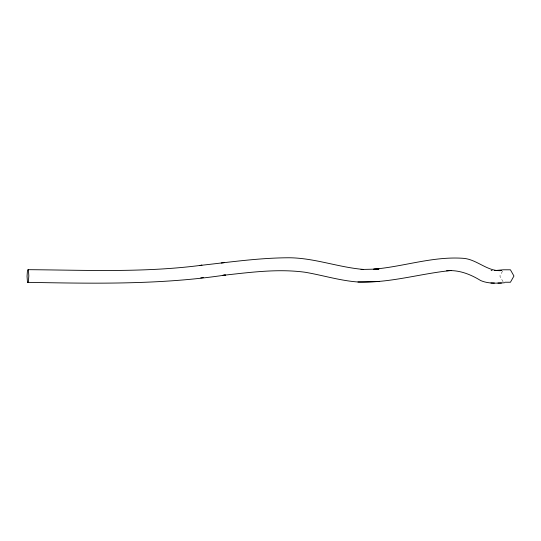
<?xml version="1.0" encoding="UTF-8"?>
<svg xmlns="http://www.w3.org/2000/svg" width="541" height="541" viewBox="0 0 541 541"><rect width="100%" height="100%" fill="white"/><g stroke="black" fill="none" stroke-linecap="round" stroke-linejoin="round"><path stroke-width="0.41" stroke-dasharray="2.71 2.03" d="M502.569 271.176L499.83 276.011L503.367 282.233M492.486 270.574L490.924 270.574L492.31 270.581"/><path stroke-width="0.81" d="M361.036 269.465L363.268 269.411C338.294 267.295 314.47 257.996 289.239 257.766C259.112 257.834 229.249 262.243 199.365 265.516L201.942 265.205C144.379 272.813 86.262 270.101 28.396 269.682L27.51 269.912L27.05 276.248L27.476 282.348C93.546 283.511 159.893 284.904 225.455 275.024L222.669 275.355C250.037 272.421 277.702 268.519 305.192 272.265C322.835 275.274 340.019 280.684 357.932 281.989C389.473 283.295 419.904 273.651 451.032 270.514L448.746 270.601M27.476 282.348L28.362 282.118L28.822 275.782L28.396 269.682M221.255 262.994L224.042 262.662M200.745 277.878L203.321 277.574M446.589 270.777C458.822 269.655 470.413 274.246 480.651 280.542C488.138 283.788 496.476 283.308 504.435 282.76M357.932 281.989L379.566 281.489M361.327 269.465L378.998 269.053L373.621 269.188C403.458 266.713 432.53 256.272 462.711 258.28C476.77 258.99 487.137 271.744 501.446 270.601L494.386 270.595L503.353 269.79L510.413 269.797L513.95 276.025L510.427 282.24L504.936 282.233M497.923 283.024L501.453 283.044M490.897 283.017L494.4 283.038"/></g></svg>
